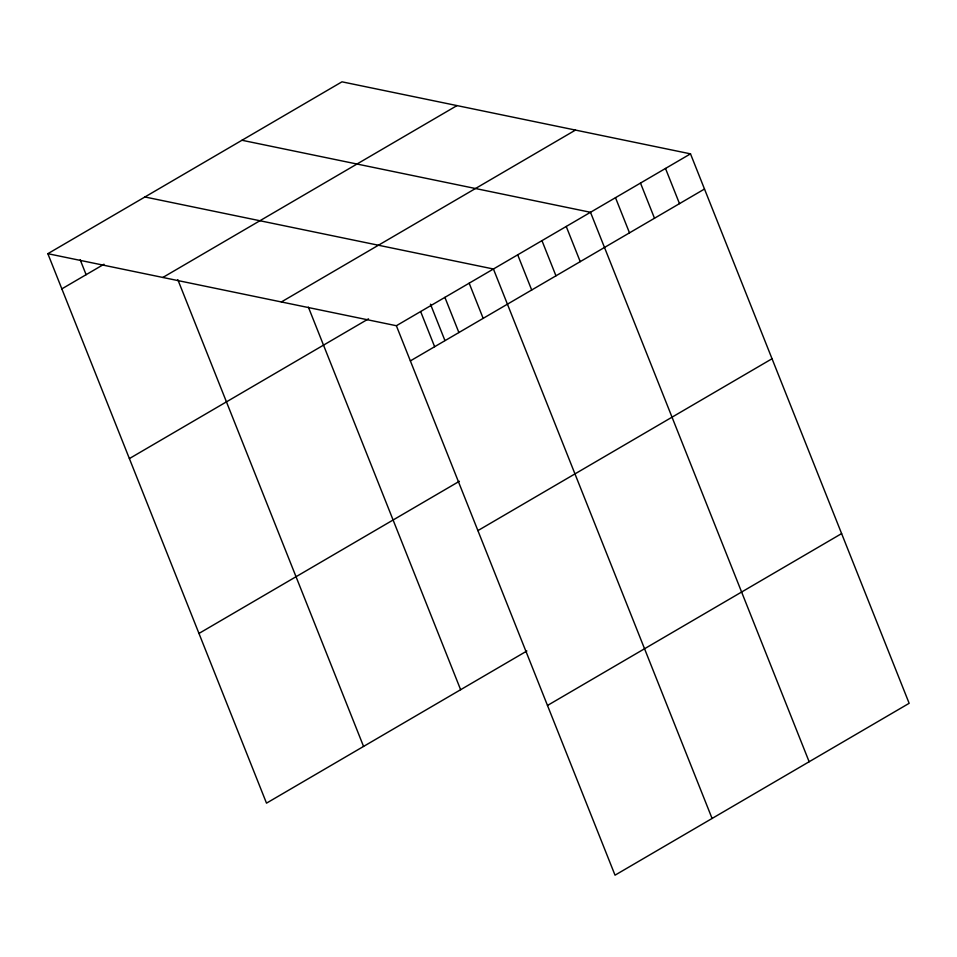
<?xml version="1.0" encoding="UTF-8"?>
<svg xmlns="http://www.w3.org/2000/svg" width="957" height="957" viewBox="0 0 957 957"><rect width="100%" height="100%" fill="white"/><g stroke="black" fill="none" stroke-linecap="round" stroke-linejoin="round"><path stroke-width="1.44" d="M47.85 253.689L341.972 81.824L690.499 153.85L909.15 703.311L615.028 875.177L396.365 325.727L47.85 253.689L266.501 803.15L526.876 650.999M61.846 288.87L103.99 264.24M162.857 277.458L456.991 105.593M281.358 301.957L575.48 130.08M129.386 458.582L368.505 318.848M396.365 325.727L690.499 153.85M410.362 360.897L704.496 189.031M198.972 633.438L459.348 481.287M477.902 530.609L772.036 358.743M547.488 705.465L841.61 533.599M241.977 140.26L590.493 212.287L809.144 761.748M144.914 196.975L493.429 269.001L712.08 818.462M665.498 168.456L679.494 203.638M640.496 183.074L654.492 218.244M615.495 197.68L629.491 232.85M566.233 226.462L580.229 261.644M541.961 240.65L555.957 275.819M517.701 254.825L531.697 290.007M469.169 283.188L483.165 318.358M444.897 297.364L458.893 332.546M430.471 304.194L444.921 340.513M420.637 311.539L434.634 346.721M308.381 307.125L460.628 689.71M177.823 279.671L363.564 746.436M80.197 259.802L86.118 274.683"/></g></svg>
